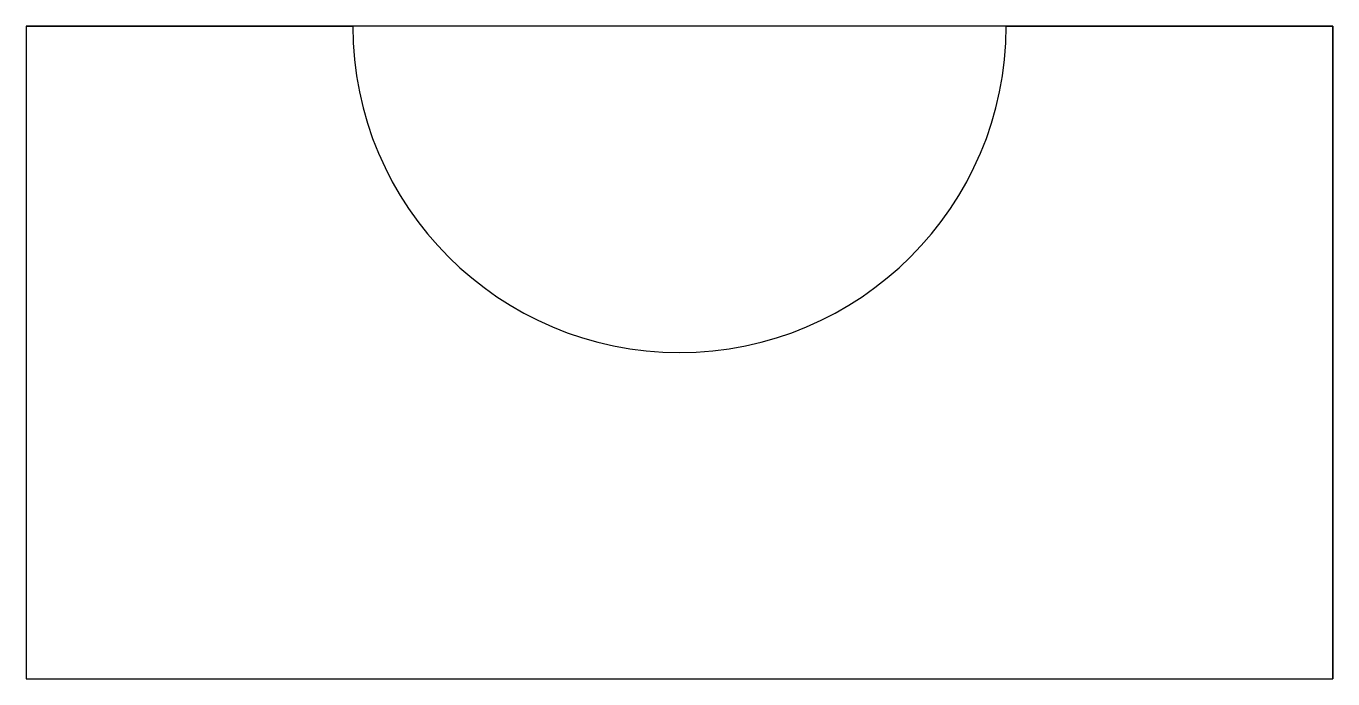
# Model space of a CAD drawing. Extents: x 0 to 4, y 0 to 2.
import ezdxf

# ---------------------------------------------------------------- set-up
doc = ezdxf.new("R2010")
doc.units = 0
doc.layers.get('0').update_dxf_attribs({"linetype": 'CONTINUOUS'})

# ---------------------------------------------------------------- blocks, each defined once
blk = doc.blocks.new('*U4')
at = {"color": 7}
for p, q in [((0, 2, 4), (1, 2, 4)), ((0, 2), (0, 2, 4)), ((0, 2, 4), (0, 0, 4)), ((0, 2), (0, 0)), ((4, 2), (0, 2)), ((3, 2, 2), (1, 2, 2)), ((1, 2, 2), (1, 2, 4)), ((1, 2, 2), (1, 2, 4)), ((3, 2, 4), (4, 2, 4)), ((3, 2, 2), (3, 2, 4)), ((3, 2, 2), (3, 2, 4)), ((4, 2), (4, 2, 4)), ((4, 2, 4), (4, 0, 4)), ((4, 0), (4, 2)), ((2, 1, 2), (2, 1, 4)), ((0, 0), (0, 0, 4)), ((0, 0, 4), (4, 0, 4)), ((0, 0), (4, 0)), ((4, 0, 4), (4, 0))]:
    blk.add_line(p, q, dxfattribs=at)
for centre in [(2, 2, 4), (2, 2, 2)]:
    blk.add_arc(centre, 1, 180, 0, dxfattribs=at)

msp = doc.modelspace()

# ---------------------------------------------------------------- block references
msp.add_blockref('*U4', (0, 0))

doc.saveas('drawing.dxf')
